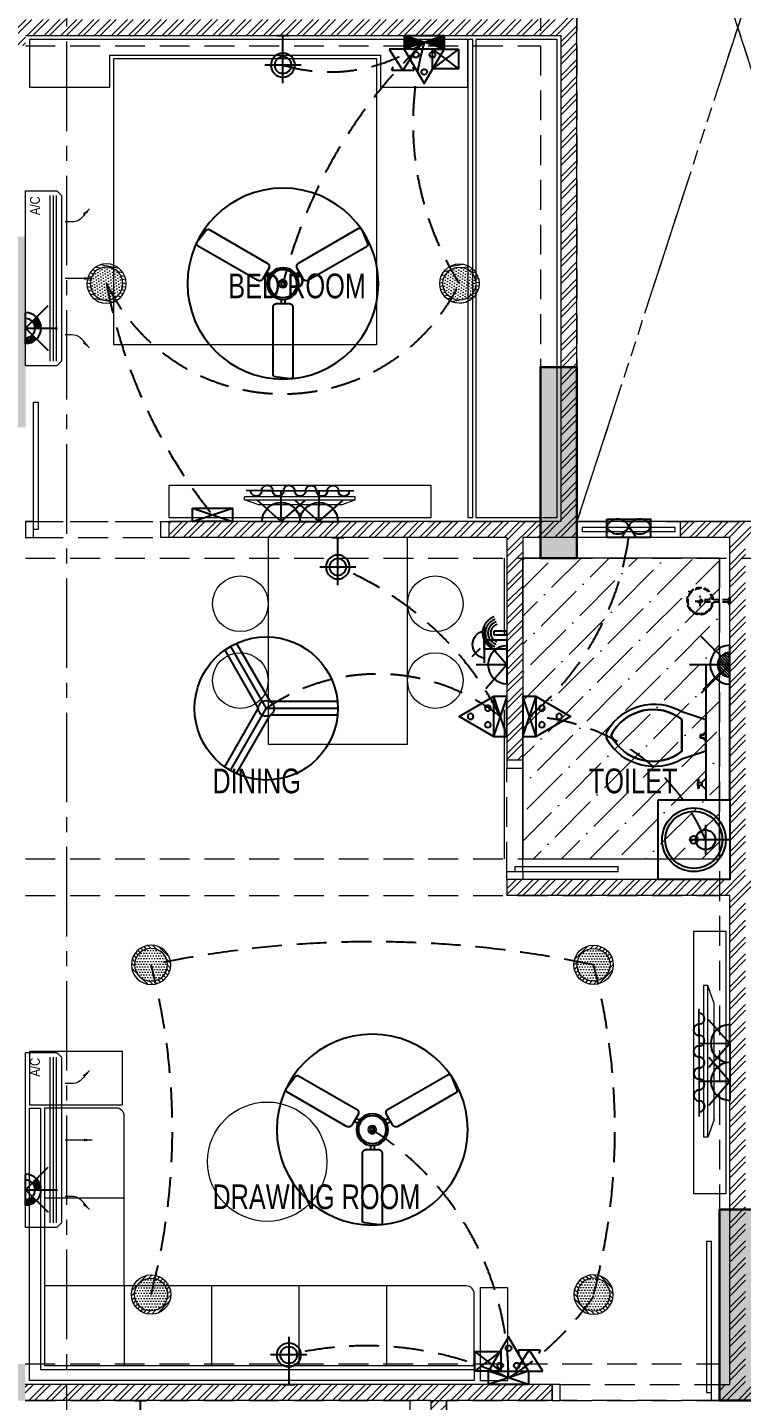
# Model space of a CAD drawing. Header units: inches. Extents: x 822859 to 1009930, y 496782 to 576896.
# Drawn here: x 832210 to 836697, y 525141 to 533772 of the extents above; entities that cross this region are included whole.
import ezdxf
from ezdxf.enums import TextEntityAlignment as Align

# ---------------------------------------------------------------- set-up
doc = ezdxf.new("R2010")
doc.units = ezdxf.units.IN
doc.header["$LTSCALE"] = 750
doc.header["$MEASUREMENT"] = 0
for name, pattern in [('CENTER', [2, 1.25, -0.25, 0.25, -0.25]), ('CENTER2', [1.125, 0.75, -0.125, 0.125, -0.125]), ('DASHED', [0.75, 0.5, -0.25]), ('HIDDEN', [0.375, 0.25, -0.125]), ('HIDDEN2', [0.1875, 0.125, -0.0625])]:
    doc.linetypes.add(name, pattern=pattern)
for name, color, linetype, lineweight in [('1 x 15 W green led dl', 84, 'Continuous', 5), ('COLUMN', 5, 'Continuous', 13), ('DOOR-MSA', 8, 'Continuous', 13), ('DOTTED LINE-MSA', 8, 'HIDDEN2', 13), ('ELE-01-MSA', 8, 'Continuous', 18), ('FURNITURE-MSA', 251, 'Continuous', 5), ('HVAC-HW UNIT', 1, 'Continuous', 13), ('S_B4_115X425', 215, 'HIDDEN', 20), ('S_B4_230x425', 15, 'HIDDEN', 20), ('S_B4_230x575', 10, 'HIDDEN', 20), ('S_B4_CUT OUT LINE', 9, 'Continuous', 20), ('S_B4_SUNK', 250, 'Continuous', 20), ('S_C_ABOVE HP TO TOP', 5, 'Continuous', 30), ('SECTION LINE', 14, 'CENTER', 9), ('TEXT ROOM NAME-MSA', 8, 'Continuous', 13), ('WALL HATCH-MSA', 251, 'Continuous', 9), ('WALL-MSA', 11, 'Continuous', 18), ('WINDOW-MSA', 8, 'Continuous', 13)]:
    doc.layers.add(name, color=color, linetype=linetype, lineweight=lineweight)
for name, color, linetype in [('AC 2 MODULE SWITCH', 6, 'DASHED'), ('CS SHEET', 7, 'Continuous'), ('E-18 wall light point', 3, 'Continuous'), ('E-18a wall light point', 6, 'Continuous'), ('E-39 call bell point', 1, 'Continuous'), ('E-45 exhaust fan point', 5, 'Continuous'), ('E-47 switch board', 1, 'Continuous'), ('E-49 5A plug point', 150, 'Continuous'), ('E-49a SB with 5A plug point', 5, 'Continuous'), ('E-50 15A plug point', 1, 'Continuous'), ('E-51 15 A AC PLUG POINT', 6, 'Continuous'), ('E-55 telephone point', 6, 'Continuous'), ('E-56 television point', 4, 'Continuous'), ('ELE.fan', 30, 'Continuous'), ("Emg-42 4' fan point", 30, 'Continuous'), ('P.FIXTURE', 8, 'Continuous'), ('PE-E-Electrical Control', 150, 'HIDDEN'), ('R.C.C HATCH-MSA', 250, 'Continuous'), ('Switch Board', 72, 'Continuous'), ('WIFI', 5, 'DASHED')]:
    doc.layers.add(name, color=color, linetype=linetype)
doc.styles.add('125pt1.6', font='simplex.shx', dxfattribs={"width": 0.6, "height": 200})
doc.styles.add('MtXpl_Swis721_LtCn_B', font='swisscl.ttf')
doc.styles.add('NARROW', font='ARIALN.TTF', dxfattribs={"height": 2.25})
doc.dimstyles.new('DIM_50', dxfattribs={"dimtxt": 200, "dimasz": 100, "dimexe": 25, "dimexo": 5, "dimgap": 25, "dimtad": 1, "dimdec": 0, "dimzin": 0, "dimdsep": 46, "dimtxsty": '125pt1.6', "dimblk": 'ARCHTICK', "dimcen": 0.09, "dimclrd": 8, "dimclre": 8, "dimclrt": 7, "dimaunit": 1, "dimadec": 4, "dimazin": 0, "dimtfac": 1, "dimtdec": 0, "dimtmove": 2, "dimatfit": 1, "dimfxl": 150, "dimfxlon": 1, "dimtolj": 1, "dimtzin": 0, "dimarcsym": 1})
pattern_1 = [(45, (-830625.795, -554021.86), (-53.0330086, 53.0330086), []), (45, (-830590.44, -554021.86), (-53.0330086, 53.0330086), [])]

# ---------------------------------------------------------------- blocks, each defined once
blk = doc.blocks.new('A$C37e82350')
at = {"layer": 'SECTION LINE', "linetype": 'CENTER2'}
blk.add_lwpolyline([(-2541.6, -2026.8), (-2541.6, -2083.3), (61391, -2083.3), (61391, -2039.2)], dxfattribs=at)
blk = doc.blocks.new('BLOCK-G & H TYPICAL COLOUMN')
at = {"layer": 'R.C.C HATCH-MSA'}
h = blk.add_hatch(color=256, dxfattribs=at)
h.dxf.hatch_style = 1
h.paths.add_polyline_path([(172697.62, -104207.75), (172688.57, -104207.75), (172688.57, -104255), (172697.62, -104255)])
h.paths.add_polyline_path([(172327.12, -104207.75), (172336.18, -104207.75), (172336.18, -104255), (172327.12, -104255)])
h.paths.add_polyline_path([(172819.88, -104207.75), (172819.88, -104216.81), (172867.12, -104216.81), (172867.12, -104207.75)])
h.paths.add_polyline_path([(172204.87, -104207.75), (172204.87, -104216.81), (172157.62, -104216.81), (172157.62, -104207.75)])
h.paths.add_polyline_path([(172561.18, -104240.06), (172552.12, -104240.06), (172552.12, -104287.31), (172561.18, -104287.31)])
h.paths.add_polyline_path([(172463.57, -104240.06), (172472.62, -104240.06), (172472.62, -104287.31), (172463.57, -104287.31)])
h.paths.add_polyline_path([(172177.87, -104422.2), (172177.87, -104431.25), (172130.62, -104431.25), (172130.62, -104422.2)])
h.paths.add_polyline_path([(172894.12, -104422.2), (172894.12, -104431.25), (172846.88, -104431.25), (172846.88, -104422.2)])
h.paths.add_polyline_path([(172336.12, -104486.75), (172336.12, -104495.81), (172288.87, -104495.81), (172288.87, -104486.75)])
h.paths.add_polyline_path([(172202.62, -104543.75), (172202.62, -104552.81), (172155.37, -104552.81), (172155.37, -104543.75)])
h.paths.add_polyline_path([(172822.13, -104543.75), (172822.13, -104552.81), (172869.37, -104552.81), (172869.37, -104543.75)])
h.paths.add_polyline_path([(172516.9, -104495.81), (172507.85, -104495.81), (172507.85, -104448.56), (172516.9, -104448.56)])
h.paths.add_polyline_path([(172697.62, -104104.25), (172688.57, -104104.25), (172688.57, -104057.01), (172697.62, -104057.01)])
h.paths.add_polyline_path([(172327.12, -104104.25), (172336.18, -104104.25), (172336.18, -104057.01), (172327.12, -104057.01)])
h.paths.add_polyline_path([(172819.88, -104104.25), (172819.88, -104095.2), (172867.12, -104095.2), (172867.12, -104104.25)])
h.paths.add_polyline_path([(172204.87, -104104.25), (172204.87, -104095.2), (172157.62, -104095.2), (172157.62, -104104.25)])
h.paths.add_polyline_path([(172561.18, -104071.94), (172552.12, -104071.94), (172552.12, -104024.7), (172561.18, -104024.7)])
h.paths.add_polyline_path([(172463.57, -104071.94), (172472.62, -104071.94), (172472.62, -104024.7), (172463.57, -104024.7)])
h.paths.add_polyline_path([(172177.87, -103889.81), (172177.87, -103880.75), (172130.62, -103880.75), (172130.62, -103889.81)])
h.paths.add_polyline_path([(172894.12, -103889.81), (172894.12, -103880.75), (172846.88, -103880.75), (172846.88, -103889.81)])
h.paths.add_polyline_path([(172336.12, -103825.25), (172336.12, -103816.2), (172288.87, -103816.2), (172288.87, -103825.25)])
h.paths.add_polyline_path([(172202.62, -103768.25), (172202.62, -103759.2), (172155.37, -103759.2), (172155.37, -103768.25)])
h.paths.add_polyline_path([(172822.13, -103768.25), (172822.13, -103759.2), (172869.37, -103759.2), (172869.37, -103768.25)])
h.paths.add_polyline_path([(172516.9, -103816.2), (172507.85, -103816.2), (172507.85, -103863.44), (172516.9, -103863.44)])
h.paths.add_polyline_path([(172548.37, -103699.31), (172548.37, -103690.25), (172595.62, -103690.25), (172595.62, -103699.31)])
h.paths.add_polyline_path([(172476.37, -103699.31), (172476.37, -103690.25), (172429.13, -103690.25), (172429.13, -103699.31)])
h.paths.add_polyline_path([(172726.82, -103612.31), (172726.82, -103603.25), (172774.06, -103603.25), (172774.06, -103612.31)])
h.paths.add_polyline_path([(172297.93, -103612.31), (172297.93, -103603.25), (172250.69, -103603.25), (172250.69, -103612.31)])
h.paths.add_polyline_path([(172920.37, -103523.81), (172920.37, -103514.75), (172857.56, -103514.75), (172857.56, -103523.81)])
h.paths.add_polyline_path([(172104.37, -103523.81), (172104.37, -103514.75), (172167.19, -103514.75), (172167.19, -103523.81)])
h.paths.add_polyline_path([(172476.37, -103492.94), (172467.32, -103492.94), (172467.32, -103445.7), (172476.37, -103445.7)])
h.paths.add_polyline_path([(172548.37, -103492.94), (172557.43, -103492.94), (172557.43, -103445.7), (172548.37, -103445.7)])
h.paths.add_polyline_path([(172663.43, -103454.75), (172759.5, -103454.75), (172759.5, -103349.7), (172663.43, -103349.7), (172663.43, -103358.75), (172750.44, -103358.75), (172750.44, -103445.7), (172663.43, -103445.7)])
h.paths.add_polyline_path([(172361.32, -103454.75), (172265.25, -103454.75), (172265.25, -103349.7), (172361.32, -103349.7), (172361.32, -103358.75), (172274.31, -103358.75), (172274.31, -103445.7), (172361.32, -103445.7)])
h.paths.add_polyline_path([(172428.37, -103358.75), (172419.32, -103358.75), (172419.32, -103311.51), (172428.37, -103311.51)])
h.paths.add_polyline_path([(172428.37, -103132.74), (172419.32, -103132.74), (172419.32, -103179.99), (172428.37, -103179.99)])
h.paths.add_polyline_path([(172151.62, -103286.75), (172151.62, -103277.7), (172104.37, -103277.7), (172104.37, -103286.75)])
h.paths.add_polyline_path([(172245.43, -103162.74), (172245.43, -103153.68), (172198.19, -103153.68), (172198.19, -103162.74)])
h.paths.add_polyline_path([(172428.37, -103021.25), (172419.32, -103021.25), (172419.32, -103068.5), (172428.37, -103068.5)])
h.paths.add_polyline_path([(172245.43, -102997.25), (172236.37, -102997.25), (172236.37, -103044.5), (172245.43, -103044.5)])
h.paths.add_polyline_path([(172104.37, -102997.25), (172104.37, -103006.31), (172151.62, -103006.31), (172151.62, -102997.25)])
h.paths.add_polyline_path([(172596.37, -103358.75), (172605.43, -103358.75), (172605.43, -103311.51), (172596.37, -103311.51)])
h.paths.add_polyline_path([(172596.37, -103132.74), (172605.43, -103132.74), (172605.43, -103179.99), (172596.37, -103179.99)])
h.paths.add_polyline_path([(172873.13, -103286.75), (172873.13, -103277.7), (172920.37, -103277.7), (172920.37, -103286.75)])
h.paths.add_polyline_path([(172779.32, -103162.74), (172779.32, -103153.68), (172826.56, -103153.68), (172826.56, -103162.74)])
h.paths.add_polyline_path([(172596.37, -103021.25), (172605.43, -103021.25), (172605.43, -103068.5), (172596.37, -103068.5)])
h.paths.add_polyline_path([(172779.32, -102997.25), (172788.37, -102997.25), (172788.37, -103044.5), (172779.32, -103044.5)])
h.paths.add_polyline_path([(172920.37, -102997.25), (172920.37, -103006.31), (172873.13, -103006.31), (172873.13, -102997.25)])
h.paths.add_polyline_path([(172548.37, -104612.7), (172548.37, -104621.75), (172595.62, -104621.75), (172595.62, -104612.7)])
h.paths.add_polyline_path([(172476.37, -104612.7), (172476.37, -104621.75), (172429.13, -104621.75), (172429.13, -104612.7)])
h.paths.add_polyline_path([(172297.93, -104699.7), (172297.93, -104708.75), (172250.69, -104708.75), (172250.69, -104699.7)])
h.paths.add_polyline_path([(172104.37, -104788.2), (172104.37, -104797.25), (172167.19, -104797.25), (172167.19, -104788.2)])
h.paths.add_polyline_path([(172726.82, -104699.7), (172726.82, -104708.75), (172774.06, -104708.75), (172774.06, -104699.7)])
h.paths.add_polyline_path([(172920.37, -104788.2), (172920.37, -104797.25), (172857.56, -104797.25), (172857.56, -104788.2)])
h.paths.add_polyline_path([(172476.37, -104819.06), (172467.32, -104819.06), (172467.32, -104866.31), (172476.37, -104866.31)])
h.paths.add_polyline_path([(172548.37, -104819.06), (172557.43, -104819.06), (172557.43, -104866.31), (172548.37, -104866.31)])
h.paths.add_polyline_path([(172663.43, -104857.25), (172759.5, -104857.25), (172759.5, -104962.31), (172663.43, -104962.31), (172663.43, -104953.25), (172750.44, -104953.25), (172750.44, -104866.31), (172663.43, -104866.31)])
h.paths.add_polyline_path([(172361.32, -104857.25), (172265.25, -104857.25), (172265.25, -104962.31), (172361.32, -104962.31), (172361.32, -104953.25), (172274.31, -104953.25), (172274.31, -104866.31), (172361.32, -104866.31)])
h.paths.add_polyline_path([(172428.37, -104953.25), (172419.32, -104953.25), (172419.32, -105000.5), (172428.37, -105000.5)])
h.paths.add_polyline_path([(172428.37, -105178.31), (172419.32, -105178.31), (172419.32, -105131.06), (172428.37, -105131.06)])
h.paths.add_polyline_path([(172151.62, -105025.25), (172151.62, -105034.31), (172104.37, -105034.31), (172104.37, -105025.25)])
h.paths.add_polyline_path([(172245.43, -105072.5), (172236.37, -105072.5), (172236.37, -105025.25), (172245.43, -105025.25)])
h.paths.add_polyline_path([(172428.37, -105290.75), (172419.32, -105290.75), (172419.32, -105243.51), (172428.37, -105243.51)])
h.paths.add_polyline_path([(172245.43, -105314.75), (172236.37, -105314.75), (172236.37, -105267.51), (172245.43, -105267.51)])
h.paths.add_polyline_path([(172104.37, -105277.35), (172113.43, -105277.35), (172113.43, -105314.75), (172104.37, -105314.75)])
h.paths.add_polyline_path([(172596.37, -104953.25), (172605.43, -104953.25), (172605.43, -105000.5), (172596.37, -105000.5)])
h.paths.add_polyline_path([(172596.37, -105178.31), (172605.43, -105178.31), (172605.43, -105131.06), (172596.37, -105131.06)])
h.paths.add_polyline_path([(172873.13, -105025.25), (172873.13, -105034.31), (172920.37, -105034.31), (172920.37, -105025.25)])
h.paths.add_polyline_path([(172788.37, -105025.25), (172779.32, -105025.25), (172779.32, -105072.5), (172788.37, -105072.5)])
h.paths.add_polyline_path([(172596.37, -105290.75), (172605.43, -105290.75), (172605.43, -105243.51), (172596.37, -105243.51)])
h.paths.add_polyline_path([(172779.32, -105314.75), (172788.37, -105314.75), (172788.37, -105267.51), (172779.32, -105267.51)])
h.paths.add_polyline_path([(172911.32, -105314.75), (172920.37, -105314.75), (172920.37, -105277.35), (172911.32, -105277.35)])
h.paths.add_polyline_path([(172688.63, -104486.75), (172688.63, -104495.81), (172735.87, -104495.81), (172735.87, -104486.75)])
h.paths.add_polyline_path([(172688.63, -103825.25), (172688.63, -103816.2), (172735.87, -103816.2), (172735.87, -103825.25)])
at = {"layer": 'COLUMN'}
for points in [[(172463.57, -104240.06), (172472.62, -104240.06), (172472.62, -104287.31), (172463.57, -104287.31)], [(172516.9, -104495.81), (172507.85, -104495.81), (172507.85, -104448.56), (172516.9, -104448.56)]]:
    blk.add_lwpolyline(points, close=True, dxfattribs=at)
blk = doc.blocks.new('G$C7997B730')
at = {"layer": 'FURNITURE-MSA'}
for p, q in [((36, 1325, 0), (0, 1325, 0)), ((0, 1325, 0), (0, 0, 0)), ((36, 1325, 0), (0, 1325, 0)), ((93, 1169, 0), (36, 1325, 0)), ((36, 0, 0), (36, 1325, 0)), ((93, 1169, 0), (36, 1325, 0)), ((93, 156, 0), (93, 1169, 0)), ((93, 156, 0), (36, 0, 0)), ((36, 0, 0), (0, 0, 0))]:
    blk.add_line(p, q, dxfattribs=at)
blk = doc.blocks.new('A$C16cd5f5f')
at = {"layer": 'WINDOW-MSA', "ltscale": 5000}
for points in [[(50, 50), (50, 850), (80, 850), (80, 50)], [(0, 0), (50, 0), (50, 100), (0, 100)], [(900, 0), (850, 0), (850, 100), (900, 100)]]:
    blk.add_lwpolyline(points, close=True, dxfattribs=at)
at = {"layer": 'WINDOW-MSA', "linetype": 'HIDDEN', "elevation": 0}
blk.add_lwpolyline([(50, 100), (850, 100)], dxfattribs=at)
at = {"layer": 'WINDOW-MSA', "linetype": 'HIDDEN'}
blk.add_lwpolyline([(50, 0), (850, 0)], dxfattribs=at)
blk = doc.blocks.new('A$Ca69f7aba')
at = {"layer": 'WINDOW-MSA', "ltscale": 5000}
for points in [[(-750, 0), (-700, 0), (-700, -100), (-750, -100)], [(0, 0), (-50, 0), (-50, -100), (0, -100)], [(-50, -50), (-50, -700), (-80, -700), (-80, -50)]]:
    blk.add_lwpolyline(points, close=True, dxfattribs=at)
at = {"layer": 'WINDOW-MSA', "linetype": 'HIDDEN'}
blk.add_lwpolyline([(-50, 0), (-700, 0)], dxfattribs=at)
at = {"layer": 'WINDOW-MSA', "linetype": 'HIDDEN', "elevation": 0}
blk.add_lwpolyline([(-50, -100), (-700, -100)], dxfattribs=at)
blk = doc.blocks.new('A$C0454f6c0')
at = {"layer": 'WINDOW-MSA', "ltscale": 5000}
for points in [[(0, 1050), (0, 1000), (-100, 1000), (-100, 1050)], [(0, 0), (0, 50), (-100, 50), (-100, 0)]]:
    blk.add_lwpolyline(points, close=True, dxfattribs=at)
at = {"layer": 'WINDOW-MSA', "linetype": 'HIDDEN'}
for points in [[(-100, 1000), (-100, 50)], [(0, 50), (0, 1000)]]:
    blk.add_lwpolyline(points, dxfattribs=at)
at = {"layer": 'WINDOW-MSA', "ltscale": 5000, "elevation": 0}
blk.add_lwpolyline([(-50, 50), (-1000, 50), (-1000, 80), (-50, 80)], close=True, dxfattribs=at)
blk = doc.blocks.new('t4tgg34')
for points in [[(375405.3, -62759.1), (375390.8, -62744.6), (375390.8, -62738.4), (375370.8, -62738.4), (375370.8, -62719.7), (375390.8, -62719.7), (375390.8, -62713.4), (375405.3, -62699), (375405.3, -62635.1), (375255.5, -62585.2, 0.412342), (374784.6, -62708.9, 0.132891), (374784.6, -62761, 0.412336), (375255.5, -62884.7), (375405.3, -62834.8)], [(375255.5, -62834.8, -0.475238), (374809.5, -62734.9, -0.475243), (375255.5, -62635.1)]]:
    blk.add_lwpolyline(points, format="xyb", close=True)
blk.add_lwpolyline([(375255.5, -62834.8), (375255.5, -62635.1, 0.475243), (374809.5, -62734.9, 0.475238), (375255.5, -62834.8, 0.489246)], format="xyb")
blk.add_lwpolyline([(375405.3, -62635.1), (375405.3, -62699), (375390.8, -62713.4), (375390.8, -62719.7), (375370.8, -62719.7), (375370.8, -62738.4), (375390.8, -62738.4), (375390.8, -62744.6), (375405.3, -62759.1), (375405.3, -62699), (375405.3, -62834.8)])
blk = doc.blocks.new('9')
at = {"linetype": 'Continuous'}
for p, q in [((709869.5, -390414.7), (709869.5, -390433.8)), ((709875.9, -390433.8), (709869.5, -390433.8)), ((709875.9, -390414.7), (709875.9, -390433.8))]:
    blk.add_line(p, q, dxfattribs=at)
for points in [[(709875.9, -390395.7), (709875.9, -390376.6), (709869.5, -390376.6), (709869.5, -390395.7)], [(709894.9, -390395.7), (709920.3, -390370.3), (709920.3, -390440.1), (709894.9, -390414.7)]]:
    blk.add_lwpolyline(points, dxfattribs=at)
blk.add_lwpolyline([(709894.9, -390414.7), (709869.5, -390414.7), (709869.5, -390395.7), (709894.9, -390395.7)], close=True, dxfattribs=at)
blk = doc.blocks.new('SHOWE')
at = {"linetype": 'HIDDEN', "ltscale": 0.2}
for p, q in [((3964447.4, -1171664.5), (3964447.4, -1171728.1)), ((3964261.3, -1171717.9), (3964261.3, -1171674.7)), ((3964261.3, -1171674.7), (3964263.3, -1171674.7)), ((3964261.3, -1171717.9), (3964263.3, -1171717.9)), ((3964264.2, -1171676.3), (3964264.2, -1171716.3)), ((3964268.7, -1171680.5), (3964268.7, -1171696.3)), ((3964268.7, -1171688.6), (3964437.5, -1171688.6)), ((3964268.7, -1171712), (3964268.7, -1171696.3)), ((3964268.7, -1171704), (3964437.5, -1171704)), ((3964479.2, -1171696.3), (3964415.6, -1171696.3))]:
    blk.add_line(p, q, dxfattribs=at)
for radius in [12.5, 10.6]:
    blk.add_circle((3964447.4, -1171696.3), radius, dxfattribs=at)
for centre, radius, start, end in [((3964447.4, -1171696.3), 84.1, 185.23834, 174.76166), ((3964447.4, -1171696.3), 81.4, 185.41049, 174.58951), ((3964447.4, -1171696.3), 78, 185.6496, 174.3504), ((3964262.4, -1171676.3), 1.76, 358.02823, 62.08212), ((3964262.4, -1171716.3), 1.76, 297.91788, 1.97177), ((3964259.8, -1171685.3), 10.1, 28.34358, 64.21035), ((3964259.8, -1171707.2), 10.1, 295.78965, 331.65642)]:
    blk.add_arc(centre, radius, start, end, dxfattribs=at)
blk = doc.blocks.new('A$Caebde61c')
at = {"layer": 'FURNITURE-MSA'}
for p, q in [((6507.9, -36792, 0), (6007.9, -36792, 0)), ((6507.9, -37343.3, 0), (6007.9, -37343.3, 0)), ((6507.9, -37343.3, 0), (6507.9, -37843.3, 0)), ((7057.8, -37843.3), (7057.8, -37343.3)), ((7607.8, -37843.3), (7607.8, -37343.3)), ((8157.8, -37843.3), (8157.8, -37343.3))]:
    blk.add_line(p, q, dxfattribs=at)
for points in [[(6418.6, -29607.2), (8118.5, -29607.2), (8118.5, -29807.2), (8668.5, -29807.2), (8668.5, -29507.3), (5912.7, -29507.3), (5912.7, -29807.2), (6418.6, -29807.2)], [(8698.5, -32512.4), (8698.5, -29507.3), (8668.5, -29507.3), (8668.5, -32512.4)], [(9228.5, -32512.4), (9228.5, -29507.3), (8718.5, -29507.3), (8718.5, -32512.4)], [(8093.5, -29627.2), (8093.5, -31427.2), (6443.6, -31427.2), (6443.6, -29627.2)], [(6787.8, -32312.4), (6787.8, -32512.4), (8437.8, -32512.4), (8437.8, -32312.4)], [(8288, -33937.4), (8288, -32637.4), (7413, -32637.4), (7413, -33937.4)], [(10088.2, -35113.3), (10288.2, -35113.3), (10288.2, -36763.3), (10088.2, -36763.3)], [(6497.6, -36204.7), (6497.6, -35868.3), (5912.6, -35868.3), (5912.6, -36204.7)], [(5912.6, -36224.7), (5982.9, -36224.7), (5982.9, -37868.3), (8707.9, -37868.3), (8707.9, -37938.3), (5912.8, -37938.3)], [(8747.8, -37353.6), (8917.8, -37353.6), (8917.8, -37938.6), (8747.8, -37938.6)]]:
    blk.add_lwpolyline(points, close=True, dxfattribs=at)
blk.add_lwpolyline([(6007.9, -37843.3), (8707.9, -37843.3), (8707.9, -37393.3, 0.414214), (8657.9, -37343.3), (6507.9, -37343.3), (6507.9, -36274.7, 0.414214), (6457.9, -36224.7), (6007.9, -36224.7), (6007.9, -37843.3)], format="xyb", dxfattribs=at)
for centre, radius in [((7612.8, -32463.3, 0), 25), ((7238, -33055), 175), ((8463, -33055), 175), ((7238, -33537.4), 175), ((8463, -33537.4), 175), ((7407, -36561.9, 0), 375)]:
    blk.add_circle(centre, radius, dxfattribs=at)
at = {"layer": 'FURNITURE-MSA', "xscale": 0.524880000000001, "yscale": 0.524880000000001, "zscale": 0.524880000000001, "rotation": 270.0000000000001}
blk.add_blockref('G$C7997B730', (7265.1, -32382.7, 0), dxfattribs=at)
blk = doc.blocks.new('DRHASHGSDG')
at = {"layer": 'WALL HATCH-MSA'}
h = blk.add_hatch(dxfattribs=at)
h.set_pattern_fill('ANSI32', color=256, scale=200)
h.set_pattern_definition(pattern_1)
h.paths.add_polyline_path([(741.5, -20365.2), (741.5, -20135.2), (1571.5, -20135.2), (1571.5, -20200.2), (4937.2, -20200.2), (4937.2, -17145), (2471.5, -17145), (2471.5, -17045), (4596.9, -17045), (4596.9, -15644.1), (4696.9, -15644.1), (4696.9, -17045), (5037.2, -17045), (5037.2, -23455.3), (4696.9, -23455.3), (4696.9, -24856.2), (4596.9, -24856.2), (4596.9, -23455.3), (2471.5, -23455.3), (2471.5, -23355.3), (4937.2, -23355.3), (4937.2, -20300.2), (1571.5, -20300.2), (1571.5, -20365.2)])
h = blk.add_hatch(dxfattribs=at)
h.set_pattern_fill('ANSI32', color=256, scale=200)
h.set_pattern_definition(pattern_1)
h.paths.add_polyline_path([(4596.9, -25706.2), (4596.9, -25606.2), (5996.9, -25606.2), (5996.9, -23455.3), (5687.2, -23455.3), (5687.2, -23355.3), (6406.5, -23355.3), (6406.5, -23455.3), (6096.9, -23455.3), (6096.9, -25606.2), (7496.9, -25606.2), (7496.9, -25706.2), (6096.9, -25706.2), (6096.9, -28781.2), (6161.9, -28781.2), (6161.9, -28881.2), (5931.9, -28881.2), (5931.9, -28781.2), (5996.9, -28781.2), (5996.9, -25706.2)])
h = blk.add_hatch(dxfattribs=at)
h.set_pattern_fill('ANSI32', color=256, scale=200)
h.set_pattern_definition(pattern_1)
h.paths.add_polyline_path([(1500, -31980.2), (1500, -32080.2), (5032.5, -32080.2), (5032.5, -33380.2), (4027.6, -33380.2), (4027.6, -34841.9), (2884.6, -34841.9), (2884.6, -33480.2), (3377.6, -33480.2), (3377.6, -33380.2), (2884.6, -33380.2), (2884.6, -32830.2), (2784.6, -32830.2), (2784.6, -34941.9), (5032.5, -34941.9), (5032.5, -38191.9), (4902.5, -38191.9), (4902.5, -38291.9), (5132.5, -38291.9), (5132.5, -34841.9), (4127.6, -34841.9), (4127.6, -34091.9), (5132.5, -34091.9), (5132.5, -33991.9), (4127.6, -33991.9), (4127.6, -33480.2), (5132.5, -33480.2), (5132.5, -31850.2), (4218.1, -31850.2), (4218.1, -28881.2), (4881.9, -28881.2), (4881.9, -28781.2), (1570, -28781.2), (1570, -28881.2), (4118.1, -28881.2), (4118.1, -31980.2)])
at = {"layer": 'DOTTED LINE-MSA'}
for p, q in [((7056.5, -17145), (5037.2, -23355.3)), ((5037.2, -17145), (7056.5, -23355.3))]:
    blk.add_line(p, q, dxfattribs=at)
at = {"layer": 'P.FIXTURE'}
for points in [[(5846.9, -24256.2), (5846.9, -25106.2), (5996.9, -25106.2), (5996.9, -24256.2)], [(5546.9, -25106.2), (5996.9, -25106.2), (5996.9, -25606.2), (5546.9, -25606.2)]]:
    blk.add_lwpolyline(points, close=True, dxfattribs=at)
for radius in [200, 180, 25]:
    blk.add_circle((5771.9, -25356.2), radius, dxfattribs=at)
at = {"layer": 'WALL-MSA'}
for p, q in [((5037.2, -23455.3), (5037.2, -17045)), ((1571.5, -20300.2), (4937.2, -20300.2)), ((4937.2, -23355.3), (4937.2, -20300.2)), ((2471.5, -23355.3), (2471.5, -23455.3)), ((4937.2, -23355.3), (2471.5, -23355.3)), ((5687.2, -23455.3), (5687.2, -23355.3)), ((6406.5, -23355.3), (5687.2, -23355.3)), ((4596.9, -23455.3), (2471.5, -23455.3)), ((4596.9, -23455.3), (4596.9, -24856.2)), ((5037.2, -23455.3), (4696.9, -23455.3)), ((4696.9, -23455.3), (4696.9, -24856.2)), ((5996.9, -23455.3), (5687.2, -23455.3)), ((5996.9, -25606.2), (5996.9, -23455.3)), ((4696.9, -24856.2), (4596.9, -24856.2)), ((5996.9, -25606.2), (4596.9, -25606.2)), ((4596.9, -25606.2), (4596.9, -25706.2)), ((5996.9, -25706.2), (4596.9, -25706.2)), ((5996.9, -28781.2), (5996.9, -25706.2)), ((4881.9, -28781.2), (1570, -28781.2)), ((4881.9, -28881.2), (4881.9, -28781.2)), ((5931.9, -28881.2), (5931.9, -28781.2)), ((5931.9, -28781.2), (5996.9, -28781.2)), ((4118.1, -28881.2), (1570, -28881.2)), ((4118.1, -28881.2), (4118.1, -31980.2)), ((4218.1, -28881.2), (4218.1, -31850.2)), ((4881.9, -28881.2), (4218.1, -28881.2)), ((5931.9, -28881.2), (6161.9, -28881.2))]:
    blk.add_line(p, q, dxfattribs=at)
at = {"layer": 'WINDOW-MSA'}
for p, q in [((5687.2, -23355.3), (5037.2, -23355.3)), ((5687.2, -23455.3), (5037.2, -23455.3))]:
    blk.add_line(p, q, dxfattribs=at)
blk.add_lwpolyline([(5652.2, -23390.3), (5652.2, -23420.3), (5072.2, -23420.3), (5072.2, -23390.3)], close=True, dxfattribs=at)
at = {"color": 2, "rotation": 270}
blk.add_blockref('A$C37e82350', (3913.3, 9182.1), dxfattribs=at)
at = {"layer": 'COLUMN', "xscale": 25.4, "yscale": 25.4, "zscale": 25.4}
blk.add_blockref('BLOCK-G & H TYPICAL COLOUMN', (-4375767.4, 2625312.3), dxfattribs=at)
at = {"layer": 'DOOR-MSA'}
blk.add_blockref('A$C16cd5f5f', (1571.5, -23455.3, 0), dxfattribs=at)
at = {"layer": 'DOOR-MSA', "xscale": -1, "rotation": 89.99999999999997}
blk.add_blockref('A$Ca69f7aba', (4596.9, -25606.2, 0), dxfattribs=at)
at = {"layer": 'DOOR-MSA', "extrusion": (-1.86541e-41, 1.29247e-26, -1), "zscale": -1, "rotation": 270}
blk.add_blockref('A$C0454f6c0', (-5931.9, -28881.2, 0), dxfattribs=at)
at = {"layer": 'ELE-01-MSA', "xscale": 0.7200000000000002, "yscale": 0.7200000000000002, "zscale": 0.7200000000000002}
blk.add_blockref('G$C7997B730', (5832.7, -27226.6, 0), dxfattribs=at)
at = {"layer": 'FURNITURE-MSA'}
blk.add_blockref('A$Caebde61c', (-4316.3, 9182.1), dxfattribs=at)
at = {"layer": 'P.FIXTURE', "lineweight": 30, "rotation": 180}
blk.add_blockref('SHOWE', (3970258.2, -1195552), dxfattribs=at)
at = {"layer": 'P.FIXTURE', "xscale": -1, "rotation": 180}
blk.add_blockref('t4tgg34', (-369558.4, -87435.2), dxfattribs=at)
at = {"layer": 'P.FIXTURE'}
blk.add_blockref('9', (-704073.5, 365399), dxfattribs=at)
at = {"layer": 'TEXT ROOM NAME-MSA', "lineweight": 0, "style": 'MtXpl_Swis721_LtCn_B'}
for s, p in [('BED ROOM', (2845.6, -21952.3)), ('DINING', (2746.3, -25064.1)), ('TOILET', (5112.1, -25063.8)), ('DRAWING ROOM', (2746.3, -27678.1))]:
    blk.add_text(s, height=155, dxfattribs=at).set_placement(p)
blk = doc.blocks.new('C-230x1200')
at = {"layer": 'S_C_ABOVE HP TO TOP'}
h = blk.add_hatch(color=250, dxfattribs=at)
h.dxf.hatch_style = 1
h.paths.add_polyline_path([(-230, 1200), (-230, 0), (0, 0), (0, 1200)])
at = {"layer": 'S_C_ABOVE HP TO TOP', "color": 8}
blk.add_lwpolyline([(0, 1200), (-230, 1200), (-230, 0), (0, 0)], close=True, dxfattribs=at)
blk = doc.blocks.new('zw$A6E')
at = {"layer": 'S_B4_SUNK'}
h = blk.add_hatch(dxfattribs=at)
h.set_pattern_fill('ANSI36', color=252, scale=1000)
h.set_pattern_definition([(45, (-142690.51, 158401.09), (66.29126, 243.067956), [312.5, -62.5, 0, -62.5])])
h.paths.add_polyline_path([(-7396.9, -23585.3), (-7396.9, -25476.2), (-6161.9, -25476.2), (-6161.9, -23585.3)])
at = {"layer": 'S_B4_115X425', "ltscale": 5}
for p, q in [((-7511.9, -25476.2), (-7511.9, -23586.7, 0)), ((-7396.9, -25476.2), (-7396.9, -23586.7, 0))]:
    blk.add_line(p, q, dxfattribs=at)
at = {"layer": 'S_B4_230x425', "color": 8}
for p, q in [((-10522.3, -25476.2), (-6161.9, -25476.2)), ((-10522.3, -25706.2), (-6161.9, -25706.2))]:
    blk.add_line(p, q, dxfattribs=at)
at = {"layer": 'S_B4_230x575', "color": 8}
for p, q in [((-7286.6, -18115), (-7286.6, -22385.3)), ((-7056.6, -18115), (-7056.6, -22385.3)), ((-10522.3, -20365.1), (-7286.6, -20365.1)), ((-10522.3, -23355.3, 0), (-7286.6, -23355.3, 0)), ((-7056.6, -23355.3, 0), (-5037.3, -23355.3, 0)), ((-10522.3, -23585.3, 0), (-5037.3, -23585.3, 0)), ((-6161.9, -23585.3, 0), (-6161.9, -27681.2, 0)), ((-10523.8, -28651.2), (-6161.9, -28651.2)), ((-10523.8, -28881.2), (-6161.9, -28881.2)), ((-8105.9, -31850.2), (-8105.7, -28881.2)), ((-7875.9, -31850.2), (-7875.7, -28881.2))]:
    blk.add_line(p, q, dxfattribs=at)
at = {"layer": 'S_B4_CUT OUT LINE', "color": 252, "linetype": 'HIDDEN', "ltscale": 5}
for p, q in [((-7056.6, -17145), (-5037.3, -23355.3, 0)), ((-5037.3, -17145), (-7056.6, -23355.3, 0))]:
    blk.add_line(p, q, dxfattribs=at)
at = {"layer": 'S_B4_SUNK', "color": 252}
blk.add_lwpolyline([(-6161.9, -23585.3), (-7396.9, -23585.3), (-7396.9, -25476.2), (-6161.9, -25476.2)], close=True, dxfattribs=at)
at = {"layer": 'S_C_ABOVE HP TO TOP'}
for p in [(-7056.6, -23585.3, 0), (-5931.9, -28881.2)]:
    blk.add_blockref('C-230x1200', p, dxfattribs=at)
blk = doc.blocks.new('WL-01')
for points in [[(-3.57, 2.18), (-3.57, -2.18)], [(-5.74, 0), (0, 0)], [(0, -0.72), (0, 0.72)]]:
    blk.add_lwpolyline(points)
for radius in [1.44, 1.01]:
    blk.add_circle((-3.57, 0), radius)
blk = doc.blocks.new('F12')
at = {"color": 7}
for p, q in [((-0.115, 0.993), (-0.115, 1.25)), ((0.115, 0.993), (0.115, 1.25)), ((-0.918, -0.397), (-1.14, -0.525)), ((-0.803, -0.596), (-1.025, -0.725)), ((0.803, -0.596), (1.025, -0.725)), ((0.918, -0.397), (1.14, -0.525))]:
    blk.add_line(p, q, dxfattribs=at)
for points in [[(-0.375, 1.25), (0.375, 1.25, 0.414214), (0.625, 1.5), (0.625, 5.831, 0.453094), (0.455, 5.98), (-0.495, 5.855, 0.376373), (-0.625, 5.706), (-0.625, 1.5, 0.414214)], [(-0.895, -0.95), (-1.27, -0.3, 0.414214), (-1.612, -0.209), (-5.362, -2.374, 0.453094), (-5.406, -2.596), (-4.823, -3.356, 0.376373), (-4.629, -3.394), (-0.987, -1.291, 0.414214)], [(1.27, -0.3), (0.895, -0.95, 0.414214), (0.987, -1.291), (4.737, -3.457, 0.453094), (4.951, -3.384), (5.318, -2.499, 0.376373), (5.254, -2.312), (1.612, -0.209, 0.414214)]]:
    blk.add_lwpolyline(points, format="xyb", close=True, dxfattribs=at)
for radius in [6, 1, 0.25]:
    blk.add_circle((0, 0), radius)
for radius in [0.875, 0.125]:
    blk.add_circle((0, 0), radius, dxfattribs=at)
blk = doc.blocks.new('DLL')
at = {"linetype": 'HIDDEN'}
h = blk.add_hatch(dxfattribs=at)
h.set_pattern_fill('ANSI31', color=256, scale=0.255)
h.set_pattern_definition([(45, (0, 0), (-0.57249, 0.57249), [])])
h.paths.add_polyline_path([(4.64, 0, -1), (-4.64, 0, -1)])
h.paths.add_polyline_path([(-3.87, 0, 1), (3.87, 0, 1)], flags=16)
h = blk.add_hatch(dxfattribs=at)
h.set_pattern_fill('DOTS', color=8, scale=0.4)
h.set_pattern_definition([(0, (0, 0), (0.3175, 0.635), [0, -0.635])])
h.paths.add_polyline_path([(-3.87, 0, 1), (3.87, 0, 1)])
for radius in [4.64, 3.87]:
    blk.add_circle((0, 0), radius)
blk = doc.blocks.new('P-01')
for p, q in [((-0.5, 0), (-0.5, 3.09)), ((-0.5, 0), (-2.91, 2.12)), ((-0.5, 0), (1.91, 2.12)), ((1.41, 0), (-2.41, 0))]:
    blk.add_line(p, q)
blk.add_arc((-0.5, 0), 1.91, 0.0293, 179.9707)
blk = doc.blocks.new('A$C39A77DF2')
at = {"layer": 'E-49 5A plug point', "xscale": -62.36633987703786, "yscale": 62.36633987703786, "zscale": 79.20525164419156, "rotation": 270}
blk.add_blockref('P-01', (0, 31.2), dxfattribs=at)
blk = doc.blocks.new('TV-02')
at = {"const_width": 0.171}
blk.add_lwpolyline([(4.52, 0), (-6.36, 0)], dxfattribs=at)
at = {"ltscale": 100}
for centre, major_axis, start_param, end_param in [((-5.34, 0), (0.39, 0.39), 5.497787, 8.63938), ((-3.13, 0), (0.39, 0.39), 5.497787, 8.63938), ((-0.92, 0), (0.39, 0.39), 5.497787, 8.63938), ((0.18, 0), (0.39, 0.39), 2.356194, 5.497787), ((1.28, 0), (-0.39, 0.39), 3.926991, 7.068583), ((2.39, 0), (0.39, 0.39), 2.356194, 5.497787), ((3.49, 0), (-0.39, 0.39), 3.926991, 7.068583), ((-4.23, 0), (0.39, 0.39), 2.356194, 5.497787), ((-2.03, 0), (-0.39, 0.39), 0.785398, 3.926991)]:
    blk.add_ellipse(centre, major_axis=major_axis, ratio=1, start_param=start_param, end_param=end_param, dxfattribs=at)
blk = doc.blocks.new('P ONB-01')
at = {"ltscale": 0.4}
blk.add_lwpolyline([(1.81, 0), (0, 3.13), (-1.81, 0)], close=True, dxfattribs=at)
for centre in [(0, 2.09), (-0.75, 0.52), (0.75, 0.52)]:
    blk.add_circle(centre, 0.259, dxfattribs=at)
blk = doc.blocks.new('TP-01')
for p, q in [((0.01, 3.04), (-1.94, 0)), ((-1.53, 3.04), (1.56, 3.04)), ((-1.39, 2.51), (-1.53, 3.04)), ((1.94, 0), (0.01, 3.04)), ((1.56, 3.04), (1.38, 2.52)), ((-1.94, 0), (1.94, 0))]:
    blk.add_line(p, q)
blk = doc.blocks.new('A$C4D7A2C8D')
blk.add_lwpolyline([(4, -1.68), (-6, -1.68), (-6, 1.68), (4, 1.68)], close=True)
for points in [[(4, 1.68), (-6, -1.68)], [(4, -1.68), (-6, 1.68)]]:
    blk.add_lwpolyline(points)
blk = doc.blocks.new('AC SWITCH')
at = {"layer": 'AC 2 MODULE SWITCH', "color": 5, "linetype": 'ByBlock'}
for p, q in [((0, 2.95), (4.5, -2.95)), ((0, -2.95), (4.5, 2.95))]:
    blk.add_line(p, q, dxfattribs=at)
blk.add_lwpolyline([(0, 2.95), (4.5, 2.95), (4.5, -2.95), (0, -2.95)], close=True, dxfattribs=at)
blk = doc.blocks.new('_ArchTick')
at = {"color": 0, "linetype": 'ByBlock', "const_width": 0.15}
blk.add_lwpolyline([(-0.5, -0.5), (0.5, 0.5)], dxfattribs=at)
blk = doc.blocks.new('WIFI POINT')
at = {"layer": 'WIFI', "color": 5, "linetype": 'ByBlock'}
blk.add_lwpolyline([(-0.64, 5.05), (0.64, 5.05), (0.64, 0), (-0.64, 0)], close=True, dxfattribs=at)
for radius in [6.77, 5.74, 4.72, 3.69]:
    blk.add_arc((0, 2.38), radius, 22.6083, 158.6358, dxfattribs=at)
blk = doc.blocks.new('BU')
at = {"flags": 128}
blk.add_lwpolyline([(1.5, 2.5, 0.833333), (-1.5, 2.5)], format="xyb", dxfattribs=at)
for points in [[(0.44, 2.94), (1.33, 3.83)], [(-2, 2.5), (2, 2.5)]]:
    blk.add_lwpolyline(points, dxfattribs=at)
blk.add_lwpolyline([(-0.5, 0), (0.5, 0), (0.5, 2.5), (-0.5, 2.5)], close=True)
blk = doc.blocks.new('42 FAN NEW')
at = {"layer": 'ELE.fan', "color": 5}
for p, q in [((8.72, 19.1), (-1.15, 2)), ((10.5, 18.19), (0, 0)), ((12.18, 17.1), (2.31, 0)), ((-21, 0), (0, 0)), ((-20.9, 2), (-1.15, 2)), ((10.5, -18.19), (0, 0)), ((12.18, -17.1), (2.31, 0)), ((-20.9, -2), (-1.15, -2)), ((8.72, -19.1), (-1.15, -2))]:
    blk.add_line(p, q, dxfattribs=at)
at = {"layer": 'ELE.fan'}
for radius in [21, 2.31]:
    blk.add_circle((0, 0), radius, dxfattribs=at)
blk = doc.blocks.new('PP-01')
h = blk.add_hatch()
h.set_pattern_fill('ANSI31', color=256, scale=1.635026, style=0)
h.set_pattern_definition([(45, (-4840.0876, -743.28332), (-0.14451727, 0.14451727), [])])
edge = h.paths.add_edge_path()
edge.add_ellipse((0, 0), major_axis=(0.861, 0.861), ratio=1, start_angle=90, end_angle=135)
edge.add_line((-1.22, 0), (0, 0))
edge.add_line((0, 0), (-0.86, 0.86))
edge = h.paths.add_edge_path()
edge.add_line((0, 0), (0, 1.22))
edge.add_ellipse((0, 0), major_axis=(0.861, 0.861), ratio=1, start_angle=45, end_angle=90)
edge.add_line((-0.86, 0.86), (0, 0))
edge = h.paths.add_edge_path()
edge.add_line((0, 0), (0.86, 0.86))
edge.add_ellipse((0, 0), major_axis=(0.861, 0.861), ratio=1, start_angle=0, end_angle=45)
edge.add_line((0, 1.22), (0, 0))
edge = h.paths.add_edge_path()
edge.add_ellipse((0, 0), major_axis=(0.861, 0.861), ratio=1, start_angle=-45, end_angle=0)
edge.add_line((0.86, 0.86), (0, 0))
edge.add_line((0, 0), (1.22, 0))
for p, q in [((0, 0), (-2.86, 2.86)), ((0, 0), (0, 4.04)), ((0, 0), (2.86, 2.86)), ((-1.96, 0), (1.96, 0))]:
    blk.add_line(p, q)
for radius in [1.96, 1.22]:
    blk.add_arc((0, 0), radius, 0, 180)
blk = doc.blocks.new('WL-03')
for points in [[(0, 0), (0, 5.64)], [(2.14, 3.5), (-2.14, 3.5)], [(0.71, 0), (-0.71, 0)]]:
    blk.add_lwpolyline(points)
blk.add_circle((0, 3.5), 1.42)
blk = doc.blocks.new('EF-01')
for p in [(-0.84, 0), (0.84, 0)]:
    blk.add_line(p, (0, 1.24))
blk.add_lwpolyline([(-2.52, 2.1), (2.52, 2.1), (2.52, 0), (-2.52, 0)], close=True)
for centre, start, end in [((-1.26, 0.74), 21.796, 158.204), ((1.26, 0.74), 21.796, 158.204), ((-1.26, 1.75), 201.796, 338.204), ((1.26, 1.75), 201.796, 338.204)]:
    blk.add_arc(centre, 1.36, start, end)
blk = doc.blocks.new('6tyyyy4')
at = {"layer": 'Switch Board'}
h = blk.add_hatch(dxfattribs=at)
h.set_pattern_fill('ANSI31', color=1, scale=2.670621)
h.set_pattern_definition([(45, (-0.07464, -0.58604), (-0.236052, 0.236052), [])])
h.paths.add_polyline_path([(-0.32, -0.54), (5.33, -2.47), (5.33, 1.39)])
h.paths.add_polyline_path([(-5.97, 1.39), (-5.97, -2.47), (-0.32, -0.54)])
at = {"layer": 'Switch Board', "color": 1}
for p, q in [((-5.97, -2.47), (-5.97, 1.39)), ((-5.97, 1.39), (5.33, 1.39)), ((-5.97, 1.39), (5.33, -2.47)), ((5.33, 1.39), (5.33, -2.47)), ((5.33, -2.47), (-5.97, -2.47))]:
    blk.add_line(p, q, dxfattribs=at)
blk.add_lwpolyline([(-5.97, -2.47), (5.33, 1.39)], dxfattribs=at)
blk = doc.blocks.new('A$C48C83B35')
at = {"layer": 'E-51 15 A AC PLUG POINT'}
h = blk.add_hatch(dxfattribs=at)
h.set_pattern_fill('ANSI31', color=256, scale=3.615362, style=0)
h.set_pattern_definition([(135, (0, -12.33788), (-0.28322, -0.28322), [])])
edge = h.paths.add_edge_path()
edge.add_ellipse((0, -12.34), major_axis=(1.69, -1.69), ratio=1, start_angle=270, end_angle=315)
edge.add_line((0, -14.73), (0, -16.18))
edge.add_ellipse((0, -12.34), major_axis=(2.72, -2.72), ratio=1, start_angle=270, end_angle=315, ccw=False)
edge.add_line((-2.72, -15.06), (-1.69, -14.03))
edge = h.paths.add_edge_path()
edge.add_ellipse((0, -12.34), major_axis=(1.69, -1.69), ratio=1, start_angle=180, end_angle=225)
edge.add_line((-2.39, -12.34), (-3.85, -12.34))
edge.add_ellipse((0, -12.34), major_axis=(2.72, -2.72), ratio=1, start_angle=180, end_angle=225, ccw=False)
edge.add_line((-2.72, -9.62), (-1.69, -10.65))
for p, q in [((0, -12.34), (-5.6, -6.74)), ((0, -16.3), (0, -8.61)), ((0, -12.34), (-7.92, -12.34)), ((0, -12.34), (-5.6, -17.94))]:
    blk.add_line(p, q, dxfattribs=at)
at = {"layer": 'E-51 15 A AC PLUG POINT', "color": 180, "linetype": 'ByBlock', "lineweight": 5}
for points in [[(-8.93, 20.57), (-7.76, 21.73)], [(-8.93, 20.57), (-8.93, -20.57)], [(-7.76, -21.73), (0, -21.73), (0, 21.73), (-7.76, 21.73)], [(-7.71, -20.57), (-7.71, 20.57)], [(-6.93, -20.57), (-6.93, 20.57)], [(-6.15, -20.57), (-6.15, 20.57)], [(-8.93, -20.57), (-7.76, -21.73)]]:
    blk.add_lwpolyline(points, dxfattribs=at)
at = {"layer": 'E-51 15 A AC PLUG POINT', "extrusion": (0, 0, -1)}
for major_axis in [(-2.72, 2.72), (-1.69, 1.69)]:
    blk.add_ellipse((0, -12.34), major_axis=major_axis, ratio=1, start_param=3.926991, end_param=7.068583, dxfattribs=at)
at = {"layer": 'E-51 15 A AC PLUG POINT', "color": 1, "style": 'NARROW', "text_generation_flag": 4}
blk.add_text(' A/C', height=2.445, rotation=90, dxfattribs=at).set_placement((-3.57, 17.69), align=Align.CENTER)
at = {"layer": 'E-51 15 A AC PLUG POINT', "color": 180, "linetype": 'ByBlock', "lineweight": 5, "path_type": 1}
for points, override in [([(-15.9, 17.26), (-12.7, 14.21), (-9.83, 14.04)], {"dimasz": 2, "dimclrd": 153}), ([(-16.54, 0), (-9.83, 0)], {"dimscale": 1, "dimasz": 2, "dimclrd": 153}), ([(-15.9, -17.26), (-12.7, -14.21), (-9.83, -14.04)], {"dimasz": 2, "dimclrd": 153})]:
    blk.add_leader(points, dimstyle='DIM_50', override=override, dxfattribs=at)
blk = doc.blocks.new('A$C596C225D')
at = {"color": 0, "linetype": 'Continuous', "xscale": 25.30797101452029, "yscale": 25.30797101452029, "zscale": 25.30797101452029}
blk.add_blockref('A$C48C83B35', (0, 0), dxfattribs=at)

msp = doc.modelspace()

# ---------------------------------------------------------------- linework, layer by layer
at = {"layer": 'PE-E-Electrical Control'}
for centre, radius, start, end in [((834110.8, 534524.3), 1032.1, 253.36081, 305.0179), ((836868.6, 531393.4), 3148.6, 133.45569, 165.87819), ((836511.7, 533167.7), 1879.5, 164.21543, 212.36355), ((833815.2, 532702.1), 1233.6, 205.98502, 334.01498), ((835930.6, 532760.5), 3279.5, 190.5214, 218.73166), ((834217.3, 530811.4), 1787.6, 309.93014, 352.12715), ((833411.1, 528542.4), 1984.5, 26.91094, 67.8265), ((834411, 528463.8), 1243.7, 51.76303, 124.30723), ((835303.6, 528177.2), 1264.9, 22.71283, 87.2332), ((834376.7, 521280.7), 6743.6, 78.10074, 101.89926), ((829053, 526843.2), 4067.5, 345.24052, 14.75948), ((831833.9, 526843.2), 4067.5, 345.24052, 14.75948), ((833372.4, 525277.2), 1860.4, 0.16807, 57.32382), ((834259, 526831.2), 1829.2, 302.16089, 326.37067), ((834338.9, 523409.4), 2075.6, 64.49387, 103.57484)]:
    msp.add_arc(centre, radius, start, end, dxfattribs=at)

# ---------------------------------------------------------------- block references
at = {"layer": '1 x 15 W green led dl'}
for p, xscale, yscale, zscale, rotation in [((832706.3, 532161.6), -26.68998742498367, 26.68998742498367, 26.68998742498367, 33.92820201162306), ((834924.1, 532161.6), 26.68998742498367, 26.68998742498367, 26.68998742498367, 326.0717979883769), ((832986.3, 527879.4), -26.68998742498368, 26.68998742498368, 26.68998742498368, 4.683325159166464e-05), ((835767.2, 527879.4), 26.68998742498368, 26.68998742498368, 26.68998742498368, 359.9999531667485), ((832986.3, 525806.9), 26.68998742498368, 26.68998742498368, 26.68998742498368, 179.9999531667484), ((835767.2, 525806.9), -26.68998742498368, 26.68998742498368, 26.68998742498368, 180.0000468332516)]:
    msp.add_blockref('DLL', p, dxfattribs=dict(at, xscale=xscale, yscale=yscale, zscale=zscale, rotation=rotation))
at = {"layer": 'AC 2 MODULE SWITCH', "linetype": 'ByBlock', "xscale": 27.68057364411916, "yscale": 27.68057364411916, "zscale": 27.68057364411916}
for p, rotation in [((834836.6, 533636.3), 269.9999999999642), ((835102.1, 525324.7), 90.00000000000001)]:
    msp.add_blockref('AC SWITCH', p, dxfattribs=dict(at, rotation=rotation))
at = {"layer": 'CS SHEET', "color": 2}
for name, p in [('DRHASHGSDG', (830625.8, 554021.9)), ('zw$A6E', (842719.6, 554021.9))]:
    msp.add_blockref(name, p, dxfattribs=at)
at = {"layer": 'E-18 wall light point', "extrusion": (-2.57282e-44, -7.31174e-44, -1), "xscale": 52.2434333334803, "yscale": 52.2434333334803, "zscale": -66.34916033381609, "rotation": 89.99048087194429}
for p in [(-833815.2, 533721.7), (-834160, 530566.6)]:
    msp.add_blockref('WL-01', p, dxfattribs=at)
at = {"layer": 'E-18 wall light point', "extrusion": (-2.57282e-44, 7.31174e-44, -1), "xscale": -52.2434333334803, "yscale": 52.2434333334803, "zscale": -66.34916033381609, "rotation": 90.0095191280557}
msp.add_blockref('WL-01', (-833851.7, 525240.7), dxfattribs=at)
at = {"layer": 'E-18 wall light point', "extrusion": (2.57282e-44, 7.31174e-44, -1), "xscale": 52.24343333348028, "yscale": 52.24343333348028, "zscale": -66.34916033381609, "rotation": 89.99048087206914}
msp.add_blockref('WL-01', (-832919.8, 525140.7), dxfattribs=at)
at = {"layer": 'E-18a wall light point', "extrusion": (2.57282e-44, 7.31174e-44, -1), "xscale": -43.43786742375234, "yscale": 43.43786742375234, "zscale": -43.43786742375234, "rotation": 269.9801776681983}
msp.add_blockref('WL-03', (-836622.7, 528665.7), dxfattribs=at)
at = {"layer": 'E-39 call bell point', "xscale": -57.5498142128198, "yscale": 57.5498142128198, "zscale": 57.5498142128198, "rotation": 89.99048087200516}
msp.add_blockref('BU', (835222.7, 529893), dxfattribs=at)
at = {"layer": 'E-45 exhaust fan point', "xscale": 54.75349668279095, "yscale": 54.75349668279095, "zscale": 54.75349668279095, "rotation": 0.009627710031130972}
msp.add_blockref('EF-01', (835988, 530566.6), dxfattribs=at)
at = {"layer": 'E-47 switch board', "linetype": 'Continuous', "yscale": 24.99999999999999, "zscale": 24.99999999999999}
for p, xscale, rotation in [((833347.3, 530708.6), 24.99999999999999, 180.0095191279329), ((835180.7, 529465.7), -24.99999999999999, 269.9904808720671), ((835364.7, 529415.7), -24.99999999999999, 90.00951912793867), ((835257.7, 525282.7), 24.99999999999999, 359.9904808720615)]:
    msp.add_blockref('A$C4D7A2C8D', p, dxfattribs=dict(at, xscale=xscale, rotation=rotation))
at = {"layer": 'E-49 5A plug point', "linetype": 'Continuous', "rotation": 89.79656140827231}
for p in [(833803.5, 530667), (834041.2, 530666.1)]:
    msp.add_blockref('A$C39A77DF2', p, dxfattribs=at)
at = {"layer": 'E-49 5A plug point', "linetype": 'Continuous', "xscale": -1}
for p, rotation in [((835222.7, 529765.6), 359.990480872005), ((836622.7, 527384.5), 0.2034385917276893), ((836623.5, 527146.8), 0.2034385917276893)]:
    msp.add_blockref('A$C39A77DF2', p, dxfattribs=dict(at, rotation=rotation))
at = {"layer": 'E-49a SB with 5A plug point', "yscale": 69.1073150159614, "zscale": 69.1073150159614}
for p, xscale, rotation in [((834703, 533636.3), 69.1073150159614, 180), ((835138.7, 529440.7), -69.1073150159614, 89.99048087206695), ((835406.7, 529440.7), -69.1073150159614, 270.0095191279386)]:
    msp.add_blockref('P ONB-01', p, dxfattribs=dict(at, xscale=xscale, rotation=rotation))
at = {"layer": 'E-49a SB with 5A plug point', "xscale": 69.1073150159614, "yscale": 69.1073150159614, "zscale": 69.1073150159614}
msp.add_blockref('P ONB-01', (835232.7, 525324.7), dxfattribs=at)
at = {"layer": 'E-50 15A plug point', "color": 1, "extrusion": (2.57282e-44, 7.31174e-44, -1), "xscale": -62.36633988374691, "yscale": 62.36633988374691, "zscale": -79.20525165271206, "rotation": 270.0000000528034}
msp.add_blockref('PP-01', (-836622.7, 529765.7), dxfattribs=at)
at = {"layer": 'E-55 telephone point', "extrusion": (-2.57282e-44, 7.31174e-44, -1), "xscale": -44.54238040196059, "yscale": 44.54238040196059, "zscale": -56.56882310934848, "rotation": 180.0000000000358}
msp.add_blockref('TP-01', (-834569.8, 533636.3), dxfattribs=at)
at = {"layer": 'E-55 telephone point', "extrusion": (-2.57282e-44, 7.31174e-44, -1), "xscale": -44.54238040196059, "yscale": 44.54238040196059, "zscale": -56.56882310934848}
msp.add_blockref('TP-01', (-835362.2, 525324.7), dxfattribs=at)
at = {"layer": 'E-56 television point', "yscale": 62.36633987703788, "zscale": 79.20525164419156}
for p, xscale, rotation in [((833980.3, 530859.1), -62.36633987703788, 179.7965614082723), ((836430.6, 527207.7), 62.36633987703788, 270.2034385917277)]:
    msp.add_blockref('TV-02', p, dxfattribs=dict(at, xscale=xscale, rotation=rotation))
at = {"layer": 'ELE.fan', "xscale": 21.42857370428184, "yscale": 21.42857370428184, "zscale": 21.42857370428184, "rotation": 180.0000000000357}
msp.add_blockref('42 FAN NEW', (833710, 529491.1), dxfattribs=at)
at = {"layer": "Emg-42 4' fan point", "extrusion": (-7.31174e-44, 2.57282e-44, -1), "xscale": 100.0000000155219, "yscale": 100.0000000155219, "zscale": -100.0000000155219, "rotation": 180}
for p in [(-833815.2, 532161.6), (-834376.7, 526843.2)]:
    msp.add_blockref('F12', p, dxfattribs=at)
at = {"layer": 'HVAC-HW UNIT', "linetype": 'Continuous', "xscale": -1}
for p in [(832197.3, 532194.1), (832197.3, 526778.2)]:
    msp.add_blockref('A$C596C225D', p, dxfattribs=at)
at = {"layer": 'Switch Board', "lineweight": -2, "extrusion": (-2.57282e-44, 7.31174e-44, -1), "xscale": -22.12389380508608, "yscale": 22.12389380508608, "zscale": -22.12389380508608, "rotation": 180.0000000000357}
msp.add_blockref('6tyyyy4', (-834696.1, 533667), dxfattribs=at)
at = {"layer": 'WIFI', "xscale": -16.49397152457396, "yscale": 16.49397152457396, "zscale": 16.49397152457396, "rotation": 89.9904808466078}
msp.add_blockref('WIFI POINT', (835222.7, 529965.4), dxfattribs=at)

doc.saveas('drawing.dxf')
